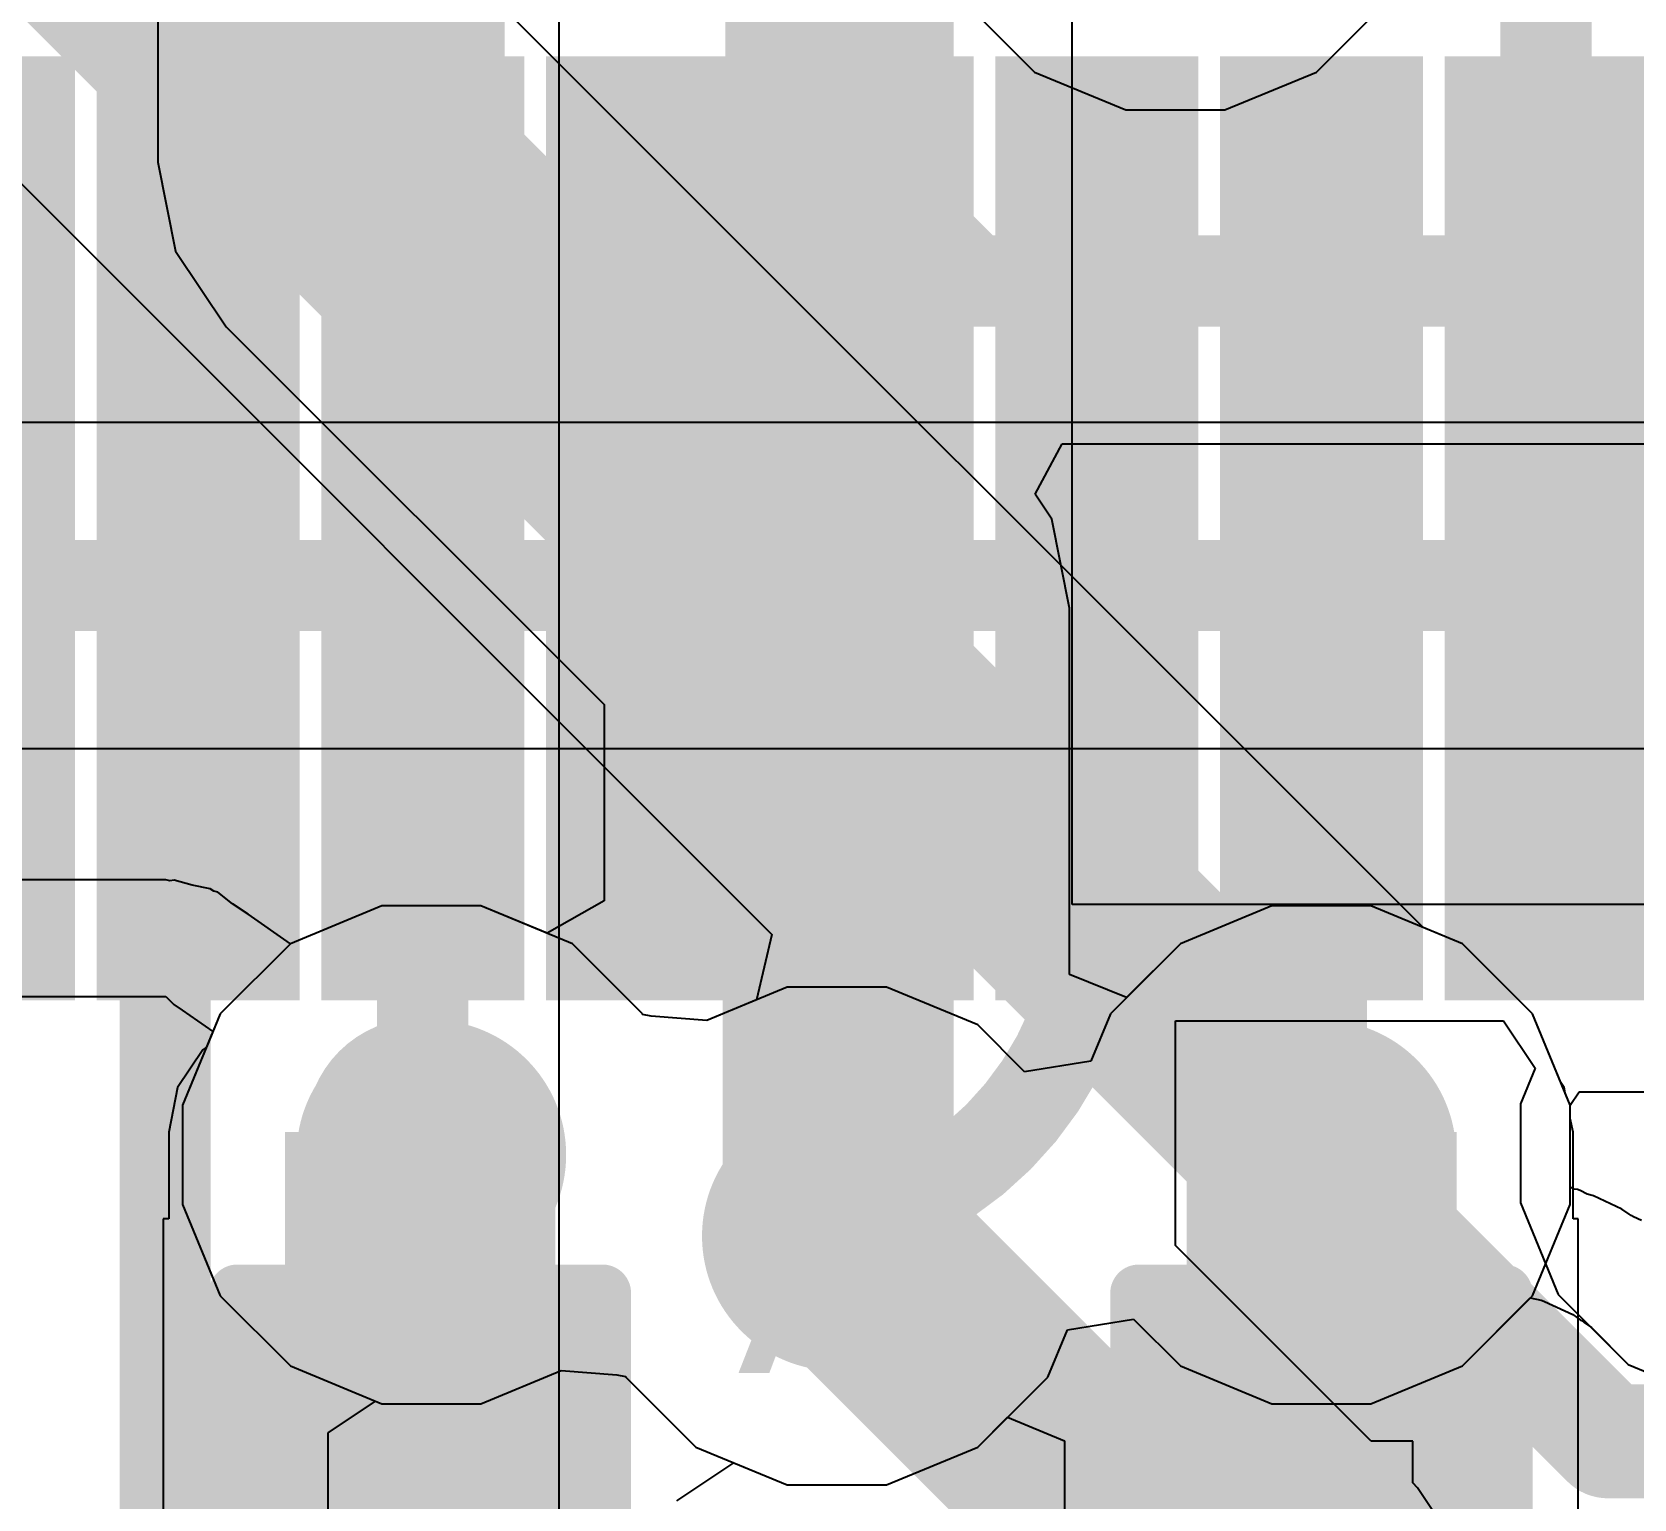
# Model space of a CAD drawing. Header units: inches. Extents: x 0 to 5271, y 0 to 5417.
# Drawn here: x 37.415 to 40.98, y 77.266 to 80.531 of the extents above; entities that cross this region are included whole.
import ezdxf

# ---------------------------------------------------------------- set-up
doc = ezdxf.new("R2010")
doc.units = ezdxf.units.IN
for name, color, linetype in [('Bottom Layer', 5, 'Continuous'), ('Bottom Overlay', 54, 'Continuous'), ('Bottom Paste', 16, 'Continuous'), ('Bottom Solder', 6, 'Continuous'), ('Drill Drawing', 1, 'Continuous'), ('L2_GND1', 16, 'Continuous'), ('L3_SIG1', 76, 'Continuous'), ('L4_PWR', 90, 'Continuous'), ('L5_GND2', 156, 'Continuous'), ('L6_SIG2', 130, 'Continuous'), ('L7_GND3', 216, 'Continuous'), ('Top Layer', 1, 'Continuous'), ('Top Paste', 8, 'Continuous'), ('Top Solder', 216, 'Continuous'), ('Via Holes', 16, 'Continuous')]:
    doc.layers.add(name, color=color, linetype=linetype)
doc.styles.add('Arial', font='', dxfattribs={"height": 0.2})
doc.styles.get('Arial').set_extended_font_data('Arial')

# ---------------------------------------------------------------- blocks, each defined once
blk = doc.blocks.new('AS0B826_S78B_7H_23')
at = {"layer": 'Top Layer'}
for points in [[(-36.9253, 26.381), (-36.5753, 26.381), (-36.5753, 24.381), (-36.9253, 24.381)], [(-36.4252, 26.381), (-36.0752, 26.381), (-36.0752, 24.381), (-36.4252, 24.381)], [(-35.9253, 26.381), (-35.5753, 26.381), (-35.5753, 24.381), (-35.9253, 24.381)], [(-35.4252, 26.381), (-35.0752, 26.381), (-35.0752, 24.381), (-35.4252, 24.381)], [(-34.9253, 26.381), (-34.5753, 26.381), (-34.5753, 24.381), (-34.9253, 24.381)], [(-34.4252, 26.381), (-34.0752, 26.381), (-34.0752, 24.381), (-34.4252, 24.381)], [(-33.9253, 26.381), (-33.5753, 26.381), (-33.5753, 24.381), (-33.9253, 24.381)], [(-33.4252, 26.381), (-33.0752, 26.381), (-33.0752, 24.381), (-33.4252, 24.381)]]:
    blk.add_hatch(color=1, dxfattribs=at).paths.add_polyline_path(points)
at = {"layer": 'Top Paste'}
for points in [[(-36.9253, 26.381), (-36.5753, 26.381), (-36.5753, 24.381), (-36.9253, 24.381)], [(-36.4252, 26.381), (-36.0752, 26.381), (-36.0752, 24.381), (-36.4252, 24.381)], [(-35.9253, 26.381), (-35.5753, 26.381), (-35.5753, 24.381), (-35.9253, 24.381)], [(-35.4252, 26.381), (-35.0752, 26.381), (-35.0752, 24.381), (-35.4252, 24.381)], [(-34.9253, 26.381), (-34.5753, 26.381), (-34.5753, 24.381), (-34.9253, 24.381)], [(-34.4252, 26.381), (-34.0752, 26.381), (-34.0752, 24.381), (-34.4252, 24.381)], [(-33.9253, 26.381), (-33.5753, 26.381), (-33.5753, 24.381), (-33.9253, 24.381)], [(-33.4252, 26.381), (-33.0752, 26.381), (-33.0752, 24.381), (-33.4252, 24.381)]]:
    blk.add_hatch(color=8, dxfattribs=at).paths.add_polyline_path(points)
at = {"layer": 'Top Solder'}
for points in [[(-36.9761, 26.4318), (-36.5245, 26.4318), (-36.5245, 24.3302), (-36.9761, 24.3302)], [(-36.476, 26.4318), (-36.0244, 26.4318), (-36.0244, 24.3302), (-36.476, 24.3302)], [(-35.9761, 26.4318), (-35.5245, 26.4318), (-35.5245, 24.3302), (-35.9761, 24.3302)], [(-35.476, 26.4318), (-35.0244, 26.4318), (-35.0244, 24.3302), (-35.476, 24.3302)], [(-34.9761, 26.4318), (-34.5245, 26.4318), (-34.5245, 24.3302), (-34.9761, 24.3302)], [(-34.476, 26.4318), (-34.0244, 26.4318), (-34.0244, 24.3302), (-34.476, 24.3302)], [(-33.9761, 26.4318), (-33.5245, 26.4318), (-33.5245, 24.3302), (-33.9761, 24.3302)], [(-33.476, 26.4318), (-33.0244, 26.4318), (-33.0244, 24.3302), (-33.476, 24.3302)]]:
    blk.add_hatch(color=216, dxfattribs=at).paths.add_polyline_path(points)
blk = doc.blocks.new('CAP_0402_B_604')
at = {"layer": 'Bottom Layer'}
for points in [[(-0.2413, 0.3175), (-0.2413, -0.3175), (-0.6985, -0.3175), (-0.6985, 0.3175)], [(0.6985, 0.3175), (0.6985, -0.3175), (0.2413, -0.3175), (0.2413, 0.3175)]]:
    blk.add_hatch(color=5, dxfattribs=at).paths.add_polyline_path(points)
at = {"layer": 'Bottom Paste'}
for points in [[(-0.2413, 0.3175), (-0.2413, -0.3175), (-0.6985, -0.3175), (-0.6985, 0.3175)], [(0.6985, 0.3175), (0.6985, -0.3175), (0.2413, -0.3175), (0.2413, 0.3175)]]:
    blk.add_hatch(color=16, dxfattribs=at).paths.add_polyline_path(points)
at = {"layer": 'Bottom Solder'}
for points in [[(-0.1813, 0.3775), (-0.1813, -0.3775), (-0.7585, -0.3775), (-0.7585, 0.3775)], [(0.7585, 0.3775), (0.7585, -0.3775), (0.1813, -0.3775), (0.1813, 0.3775)]]:
    blk.add_hatch(color=6, dxfattribs=at).paths.add_polyline_path(points)
at = {"layer": 'Bottom Overlay'}
for points in [[(-0.7874, 0.4064, 0.127, 0.127, 0), (-0.7874, -0.4064, 0.127, 0.127, 0)], [(-0.7874, 0.4064, 0.127, 0.127, 0), (-0.2794, 0.4064, 0.127, 0.127, 0)], [(0.2794, 0.4064, 0.127, 0.127, 0), (0.7874, 0.4064, 0.127, 0.127, 0)], [(0.7874, 0.4064, 0.127, 0.127, 0), (0.7874, -0.4064, 0.127, 0.127, 0)], [(-0.7874, -0.4064, 0.127, 0.127, 0), (-0.2794, -0.4064, 0.127, 0.127, 0)], [(0.2794, -0.4064, 0.127, 0.127, 0), (0.7874, -0.4064, 0.127, 0.127, 0)]]:
    blk.add_lwpolyline(points, format="xyseb", dxfattribs=at)
for points in [[(-0.8191, 0.4064, 0.0635, 0.0635, 1), (-0.7556, 0.4064, 0.0635, 0.0635, 1)], [(-0.8191, 0.4064, 0.0635, 0.0635, 1), (-0.7556, 0.4064, 0.0635, 0.0635, 1)], [(-0.3111, 0.4064, 0.0635, 0.0635, 1), (-0.2476, 0.4064, 0.0635, 0.0635, 1)], [(0.2477, 0.4064, 0.0635, 0.0635, 1), (0.3112, 0.4064, 0.0635, 0.0635, 1)], [(0.7557, 0.4064, 0.0635, 0.0635, 1), (0.8192, 0.4064, 0.0635, 0.0635, 1)], [(0.7557, 0.4064, 0.0635, 0.0635, 1), (0.8192, 0.4064, 0.0635, 0.0635, 1)], [(-0.8191, -0.4064, 0.0635, 0.0635, 1), (-0.7556, -0.4064, 0.0635, 0.0635, 1)], [(-0.8191, -0.4064, 0.0635, 0.0635, 1), (-0.7556, -0.4064, 0.0635, 0.0635, 1)], [(-0.3111, -0.4064, 0.0635, 0.0635, 1), (-0.2476, -0.4064, 0.0635, 0.0635, 1)], [(0.2477, -0.4064, 0.0635, 0.0635, 1), (0.3112, -0.4064, 0.0635, 0.0635, 1)], [(0.7557, -0.4064, 0.0635, 0.0635, 1), (0.8192, -0.4064, 0.0635, 0.0635, 1)], [(0.7557, -0.4064, 0.0635, 0.0635, 1), (0.8192, -0.4064, 0.0635, 0.0635, 1)]]:
    blk.add_lwpolyline(points, format="xyseb", close=True, dxfattribs=at)
blk = doc.blocks.new('CAP_0402_B_609')
at = {"layer": 'Bottom Layer'}
for points in [[(-0.2413, 0.3175), (-0.2413, -0.3175), (-0.6985, -0.3175), (-0.6985, 0.3175)], [(0.6985, 0.3175), (0.6985, -0.3175), (0.2413, -0.3175), (0.2413, 0.3175)]]:
    blk.add_hatch(color=5, dxfattribs=at).paths.add_polyline_path(points)
at = {"layer": 'Bottom Paste'}
for points in [[(-0.2413, 0.3175), (-0.2413, -0.3175), (-0.6985, -0.3175), (-0.6985, 0.3175)], [(0.6985, 0.3175), (0.6985, -0.3175), (0.2413, -0.3175), (0.2413, 0.3175)]]:
    blk.add_hatch(color=16, dxfattribs=at).paths.add_polyline_path(points)
at = {"layer": 'Bottom Solder'}
for points in [[(-0.1813, 0.3775), (-0.1813, -0.3775), (-0.7585, -0.3775), (-0.7585, 0.3775)], [(0.7585, 0.3775), (0.7585, -0.3775), (0.1813, -0.3775), (0.1813, 0.3775)]]:
    blk.add_hatch(color=6, dxfattribs=at).paths.add_polyline_path(points)
at = {"layer": 'Bottom Overlay'}
for points in [[(-0.7874, 0.4064, 0.127, 0.127, 0), (-0.7874, -0.4064, 0.127, 0.127, 0)], [(-0.7874, 0.4064, 0.127, 0.127, 0), (-0.2794, 0.4064, 0.127, 0.127, 0)], [(0.2794, 0.4064, 0.127, 0.127, 0), (0.7874, 0.4064, 0.127, 0.127, 0)], [(0.7874, 0.4064, 0.127, 0.127, 0), (0.7874, -0.4064, 0.127, 0.127, 0)], [(-0.7874, -0.4064, 0.127, 0.127, 0), (-0.2794, -0.4064, 0.127, 0.127, 0)], [(0.2794, -0.4064, 0.127, 0.127, 0), (0.7874, -0.4064, 0.127, 0.127, 0)]]:
    blk.add_lwpolyline(points, format="xyseb", dxfattribs=at)
for points in [[(-0.8191, 0.4064, 0.0635, 0.0635, 1), (-0.7556, 0.4064, 0.0635, 0.0635, 1)], [(-0.8191, 0.4064, 0.0635, 0.0635, 1), (-0.7556, 0.4064, 0.0635, 0.0635, 1)], [(-0.3111, 0.4064, 0.0635, 0.0635, 1), (-0.2476, 0.4064, 0.0635, 0.0635, 1)], [(0.2477, 0.4064, 0.0635, 0.0635, 1), (0.3112, 0.4064, 0.0635, 0.0635, 1)], [(0.7557, 0.4064, 0.0635, 0.0635, 1), (0.8192, 0.4064, 0.0635, 0.0635, 1)], [(0.7557, 0.4064, 0.0635, 0.0635, 1), (0.8192, 0.4064, 0.0635, 0.0635, 1)], [(-0.8191, -0.4064, 0.0635, 0.0635, 1), (-0.7556, -0.4064, 0.0635, 0.0635, 1)], [(-0.8191, -0.4064, 0.0635, 0.0635, 1), (-0.7556, -0.4064, 0.0635, 0.0635, 1)], [(-0.3111, -0.4064, 0.0635, 0.0635, 1), (-0.2476, -0.4064, 0.0635, 0.0635, 1)], [(0.2477, -0.4064, 0.0635, 0.0635, 1), (0.3112, -0.4064, 0.0635, 0.0635, 1)], [(0.7557, -0.4064, 0.0635, 0.0635, 1), (0.8192, -0.4064, 0.0635, 0.0635, 1)], [(0.7557, -0.4064, 0.0635, 0.0635, 1), (0.8192, -0.4064, 0.0635, 0.0635, 1)]]:
    blk.add_lwpolyline(points, format="xyseb", close=True, dxfattribs=at)

msp = doc.modelspace()

# ---------------------------------------------------------------- hatches: boundary and pattern name
at = {"layer": 'Bottom Layer'}
h = msp.add_hatch(color=5, dxfattribs=at)
edge = h.paths.add_edge_path()
edge.add_arc((38.3032, 78.0317), 0.3, 0, 360)
h = msp.add_hatch(color=5, dxfattribs=at)
edge = h.paths.add_edge_path()
edge.add_arc((40.284, 78.0317), 0.3, 0, 360)
h = msp.add_hatch(color=5, dxfattribs=at)
edge = h.paths.add_edge_path()
edge.add_arc((39.2056, 77.851), 0.3, 0, 360)
for points in [[(37.9778, 77.3049), (38.5788, 77.3049), (38.5788, 78.0825), (37.9778, 78.0825)], [(39.984, 77.3049), (40.5851, 77.3049), (40.5851, 78.0825), (39.984, 78.0825)]]:
    msp.add_hatch(color=5, dxfattribs=at).paths.add_polyline_path(points)
at = {"layer": 'L2_GND1'}
h = msp.add_hatch(color=16, dxfattribs=at)
edge = h.paths.add_edge_path()
edge.add_arc((38.3032, 78.0317), 0.3, 0, 360)
h = msp.add_hatch(color=16, dxfattribs=at)
edge = h.paths.add_edge_path()
edge.add_arc((40.284, 78.0317), 0.3, 0, 360)
h = msp.add_hatch(color=16, dxfattribs=at)
edge = h.paths.add_edge_path()
edge.add_arc((39.2056, 77.851), 0.3, 0, 360)
at = {"layer": 'L3_SIG1'}
h = msp.add_hatch(color=76, dxfattribs=at)
edge = h.paths.add_edge_path()
edge.add_arc((38.3032, 78.0317), 0.3, 0, 360)
h = msp.add_hatch(color=76, dxfattribs=at)
edge = h.paths.add_edge_path()
edge.add_arc((40.284, 78.0317), 0.3, 0, 360)
h = msp.add_hatch(color=76, dxfattribs=at)
edge = h.paths.add_edge_path()
edge.add_arc((39.2056, 77.851), 0.3, 0, 360)
at = {"layer": 'L4_PWR'}
h = msp.add_hatch(color=90, dxfattribs=at)
edge = h.paths.add_edge_path()
edge.add_arc((38.3032, 78.0317), 0.3, 0, 360)
h = msp.add_hatch(color=90, dxfattribs=at)
edge = h.paths.add_edge_path()
edge.add_arc((40.284, 78.0317), 0.3, 0, 360)
h = msp.add_hatch(color=90, dxfattribs=at)
edge = h.paths.add_edge_path()
edge.add_arc((39.2056, 77.851), 0.3, 0, 360)
at = {"layer": 'L5_GND2'}
h = msp.add_hatch(color=156, dxfattribs=at)
edge = h.paths.add_edge_path()
edge.add_arc((38.3032, 78.0317), 0.3, 0, 360)
h = msp.add_hatch(color=156, dxfattribs=at)
edge = h.paths.add_edge_path()
edge.add_arc((40.284, 78.0317), 0.3, 0, 360)
h = msp.add_hatch(color=156, dxfattribs=at)
edge = h.paths.add_edge_path()
edge.add_arc((39.2056, 77.851), 0.3, 0, 360)
at = {"layer": 'L6_SIG2'}
h = msp.add_hatch(color=130, dxfattribs=at)
edge = h.paths.add_edge_path()
edge.add_arc((38.3032, 78.0317), 0.3, 0, 360)
h = msp.add_hatch(color=130, dxfattribs=at)
edge = h.paths.add_edge_path()
edge.add_arc((40.284, 78.0317), 0.3, 0, 360)
h = msp.add_hatch(color=130, dxfattribs=at)
edge = h.paths.add_edge_path()
edge.add_arc((39.2056, 77.851), 0.3, 0, 360)
at = {"layer": 'L7_GND3'}
h = msp.add_hatch(color=216, dxfattribs=at)
edge = h.paths.add_edge_path()
edge.add_arc((38.3032, 78.0317), 0.3, 0, 360)
h = msp.add_hatch(color=216, dxfattribs=at)
edge = h.paths.add_edge_path()
edge.add_arc((40.284, 78.0317), 0.3, 0, 360)
h = msp.add_hatch(color=216, dxfattribs=at)
edge = h.paths.add_edge_path()
edge.add_arc((39.2056, 77.851), 0.3, 0, 360)
at = {"layer": 'Top Layer'}
h = msp.add_hatch(color=1, dxfattribs=at)
edge = h.paths.add_edge_path()
edge.add_arc((38.3032, 78.0317), 0.3, 0, 360)
h = msp.add_hatch(color=1, dxfattribs=at)
edge = h.paths.add_edge_path()
edge.add_arc((40.284, 78.0317), 0.3, 0, 360)
h = msp.add_hatch(color=1, dxfattribs=at)
edge = h.paths.add_edge_path()
edge.add_arc((39.2056, 77.851), 0.3, 0, 360)
at = {"layer": 'Via Holes'}
h = msp.add_hatch(color=7, dxfattribs=at)
edge = h.paths.add_edge_path()
edge.add_arc((38.3032, 78.0317), 0.15, 0, 360)
h = msp.add_hatch(color=7, dxfattribs=at)
edge = h.paths.add_edge_path()
edge.add_arc((40.284, 78.0317), 0.15, 0, 360)
h = msp.add_hatch(color=7, dxfattribs=at)
edge = h.paths.add_edge_path()
edge.add_arc((39.2056, 77.851), 0.15, 0, 360)

# ---------------------------------------------------------------- linework, layer by layer
at = {"layer": 'Bottom Layer'}
for p, q in [((37.6947, 81.0624), (37.6947, 80.2411)), ((37.6947, 80.2411), (37.7341, 80.0429)), ((37.7341, 80.0429), (37.8464, 79.8749)), ((37.8464, 79.8749), (38.6876, 79.0337)), ((39.647, 79.502), (39.7068, 79.614)), ((39.7068, 79.614), (41.8166, 79.614)), ((39.6841, 79.4464), (39.647, 79.502)), ((39.7235, 79.2482), (39.6841, 79.4464)), ((39.7235, 78.4327), (39.7235, 79.2482)), ((38.6876, 79.0337), (38.6876, 78.5967)), ((38.193, 78.5857), (37.9894, 78.5014)), ((38.4134, 78.5857), (38.193, 78.5857)), ((38.5606, 78.5247), (38.4134, 78.5857)), ((38.6876, 78.5967), (38.5606, 78.5247)), ((40.1738, 78.5857), (39.9702, 78.5014)), ((40.3942, 78.5857), (40.1738, 78.5857)), ((40.5979, 78.5014), (40.3942, 78.5857)), ((37.9894, 78.5014), (37.8335, 78.3455)), ((39.9702, 78.5014), (39.8505, 78.3816)), ((40.7537, 78.3455), (40.5979, 78.5014)), ((39.8505, 78.3816), (39.7235, 78.4327)), ((37.8335, 78.3455), (37.8027, 78.271)), ((40.8171, 78.1924), (40.7537, 78.3455)), ((37.7946, 78.2656), (37.7385, 78.1816)), ((37.8027, 78.271), (37.7946, 78.2656)), ((40.8243, 78.1816), (40.8171, 78.1924)), ((37.7385, 78.1816), (37.7188, 78.0825)), ((40.8269, 78.1688), (40.8243, 78.1816)), ((40.838, 78.1419), (40.8269, 78.1688)), ((40.838, 78.1128), (40.838, 78.1419)), ((37.7188, 78.0825), (37.7188, 77.8891)), ((40.8441, 78.0825), (40.838, 78.1128)), ((40.8441, 77.8891), (40.8441, 78.0825)), ((37.7188, 77.8891), (37.7063, 77.8891)), ((37.7063, 77.8891), (37.7063, 76.9239)), ((40.8555, 77.8891), (40.8441, 77.8891)), ((40.8555, 76.9239), (40.8555, 77.8891)), ((39.5194, 77.3813), (39.5855, 77.4475)), ((39.5855, 77.4475), (39.7125, 77.3949)), ((39.3158, 77.297), (39.5194, 77.3813)), ((39.7125, 77.3949), (39.7125, 76.9239)), ((38.8493, 77.2615), (38.9763, 77.3463)), ((38.9763, 77.3463), (39.0954, 77.297)), ((39.0954, 77.297), (39.3158, 77.297))]:
    msp.add_line(p, q, dxfattribs=at)
for points in [[(38.2126, 80.2411, 0.508, 0.508, 0), (38.2126, 81.6389, 0.508, 0.508, 0)], [(39.2854, 80.202, 0.2032, 0.2032, 0), (39.2854, 81.6572, 0.2032, 0.2032, 0)], [(38.2126, 80.2411, 0.508, 0.508, 0), (39.2056, 79.2482, 0.508, 0.508, 0)], [(39.2854, 80.202, 0.2032, 0.2032, 0), (39.5108, 79.9765, 0.2032, 0.2032, 0)], [(39.5108, 79.9765, 0.2032, 0.2032, 0), (41.9668, 79.9765, 0.2032, 0.2032, 0)], [(39.2056, 77.851, 0.508, 0.508, 0), (39.2056, 79.2482, 0.508, 0.508, 0)]]:
    msp.add_lwpolyline(points, format="xyseb", dxfattribs=at)
for points in [[(38.0856, 80.2411, 0.254, 0.254, 1), (38.3396, 80.2411, 0.254, 0.254, 1)], [(38.0856, 80.2411, 0.254, 0.254, 1), (38.3396, 80.2411, 0.254, 0.254, 1)], [(39.2346, 80.202, 0.1016, 0.1016, 1), (39.3362, 80.202, 0.1016, 0.1016, 1)], [(39.2346, 80.202, 0.1016, 0.1016, 1), (39.3362, 80.202, 0.1016, 0.1016, 1)], [(39.46, 79.9765, 0.1016, 0.1016, 1), (39.5616, 79.9765, 0.1016, 0.1016, 1)], [(39.46, 79.9765, 0.1016, 0.1016, 1), (39.5616, 79.9765, 0.1016, 0.1016, 1)], [(39.0786, 79.2482, 0.254, 0.254, 1), (39.3326, 79.2482, 0.254, 0.254, 1)], [(39.0786, 79.2482, 0.254, 0.254, 1), (39.3326, 79.2482, 0.254, 0.254, 1)], [(39.0786, 77.851, 0.254, 0.254, 1), (39.3326, 77.851, 0.254, 0.254, 1)]]:
    msp.add_lwpolyline(points, format="xyseb", close=True, dxfattribs=at)
at = {"layer": 'L2_GND1'}
for p, q in [((39.4895, 80.5974), (39.6454, 80.4416)), ((40.273, 80.4416), (40.4288, 80.5974)), ((39.6454, 80.4416), (39.849, 80.3572)), ((40.0694, 80.3572), (40.273, 80.4416)), ((39.849, 80.3572), (40.0694, 80.3572)), ((62.6618, 79.6614), (32.1034, 79.6614)), ((31.9532, 78.9362), (62.5116, 78.9362)), ((38.193, 78.5857), (37.9894, 78.5014)), ((38.4134, 78.5857), (38.193, 78.5857)), ((38.617, 78.5014), (38.4134, 78.5857)), ((40.1738, 78.5857), (39.9702, 78.5014)), ((40.3942, 78.5857), (40.1738, 78.5857)), ((40.5979, 78.5014), (40.3942, 78.5857)), ((37.9894, 78.5014), (37.8335, 78.3455)), ((38.7729, 78.3455), (38.617, 78.5014)), ((39.9702, 78.5014), (39.8144, 78.3455)), ((40.7537, 78.3455), (40.5979, 78.5014)), ((39.0954, 78.405), (38.9164, 78.3309)), ((39.3158, 78.405), (39.0954, 78.405)), ((39.5194, 78.3207), (39.3158, 78.405)), ((37.8335, 78.3455), (37.7492, 78.1419)), ((38.7734, 78.3442), (38.7729, 78.3455)), ((38.7927, 78.3404), (38.7734, 78.3442)), ((38.9164, 78.3309), (38.7927, 78.3404)), ((39.8144, 78.3455), (39.7709, 78.2405)), ((40.838, 78.1419), (40.7537, 78.3455)), ((39.6235, 78.2165), (39.5194, 78.3207)), ((39.7709, 78.2405), (39.6235, 78.2165)), ((37.7492, 78.1419), (37.7492, 77.9215)), ((40.838, 77.9215), (40.838, 78.1419)), ((37.7492, 77.9215), (37.8335, 77.7179)), ((40.7537, 77.7179), (40.838, 77.9215)), ((37.8335, 77.7179), (37.9894, 77.562)), ((40.5979, 77.562), (40.7537, 77.7179)), ((39.7187, 77.6422), (39.8661, 77.6662)), ((39.8661, 77.6662), (39.9702, 77.562)), ((39.6752, 77.5372), (39.7187, 77.6422)), ((37.9894, 77.562), (38.193, 77.4777)), ((38.4134, 77.4777), (38.5924, 77.5518)), ((38.5924, 77.5518), (38.716, 77.5423)), ((39.9702, 77.562), (40.1738, 77.4777)), ((40.3942, 77.4777), (40.5979, 77.562)), ((38.716, 77.5423), (38.7354, 77.5385)), ((38.7354, 77.5385), (38.7359, 77.5372)), ((38.7359, 77.5372), (38.8917, 77.3813)), ((39.5194, 77.3813), (39.6752, 77.5372)), ((38.193, 77.4777), (38.4134, 77.4777)), ((40.1738, 77.4777), (40.3942, 77.4777)), ((38.8917, 77.3813), (39.0954, 77.297)), ((39.3158, 77.297), (39.5194, 77.3813)), ((39.0954, 77.297), (39.3158, 77.297))]:
    msp.add_line(p, q, dxfattribs=at)
msp.add_lwpolyline([(31.9532, 79.2988, 0.2032, 0.2032, 0), (62.6618, 79.2988, 0.2032, 0.2032, 0)], format="xyseb", dxfattribs=at)
at = {"layer": 'L3_SIG1'}
for p, q in [((40.5108, 78.5374), (36.4336, 82.6147)), ((36.8225, 80.7607), (39.0609, 78.5223)), ((39.4895, 80.5974), (39.6454, 80.4416)), ((40.273, 80.4416), (40.4288, 80.5974)), ((39.6454, 80.4416), (39.849, 80.3572)), ((40.0694, 80.3572), (40.273, 80.4416)), ((39.849, 80.3572), (40.0694, 80.3572)), ((37.7122, 78.6434), (36.8711, 78.6434)), ((37.7213, 78.6416), (37.7122, 78.6434)), ((37.7305, 78.6427), (37.7213, 78.6416)), ((37.7706, 78.6318), (37.7305, 78.6427)), ((37.8113, 78.6237), (37.7706, 78.6318)), ((37.819, 78.6185), (37.8113, 78.6237)), ((37.828, 78.616), (37.819, 78.6185)), ((37.8608, 78.5906), (37.828, 78.616)), ((37.8953, 78.5675), (37.8608, 78.5906)), ((38.193, 78.5857), (37.9894, 78.5014)), ((38.4134, 78.5857), (38.193, 78.5857)), ((38.617, 78.5014), (38.4134, 78.5857)), ((37.9894, 78.5014), (37.8953, 78.5675)), ((39.0609, 78.5223), (39.027, 78.3767)), ((40.5979, 78.5014), (40.5108, 78.5374)), ((38.7729, 78.3455), (38.617, 78.5014)), ((40.7537, 78.3455), (40.5979, 78.5014)), ((36.8711, 78.3844), (37.7122, 78.3844)), ((37.7122, 78.3844), (37.7122, 78.3844)), ((37.7122, 78.3844), (37.7302, 78.3664)), ((37.7302, 78.3664), (37.7488, 78.3539)), ((39.027, 78.3767), (38.9164, 78.3309)), ((37.7488, 78.3539), (37.8171, 78.3059)), ((38.7734, 78.3442), (38.7729, 78.3455)), ((38.7927, 78.3404), (38.7734, 78.3442)), ((38.9164, 78.3309), (38.7927, 78.3404)), ((40.838, 78.1419), (40.7537, 78.3455)), ((37.8171, 78.3059), (37.7492, 78.1419)), ((37.7492, 78.1419), (37.7492, 77.9215)), ((40.838, 77.958), (40.838, 78.1419)), ((40.8405, 77.9579), (40.838, 77.958)), ((40.8462, 77.9552), (40.8405, 77.9579)), ((40.8541, 77.9543), (40.8462, 77.9552)), ((40.8601, 77.9523), (40.8541, 77.9543)), ((40.8752, 77.9438), (40.8601, 77.9523)), ((40.8895, 77.9404), (40.8752, 77.9438)), ((40.9529, 77.9109), (40.8895, 77.9404)), ((37.7492, 77.9215), (37.8335, 77.7179)), ((40.9688, 77.8993), (40.9529, 77.9109)), ((40.9689, 77.8993), (40.9688, 77.8993)), ((40.9738, 77.897), (40.9689, 77.8993)), ((40.9785, 77.8936), (40.9738, 77.897)), ((40.9967, 77.8852), (40.9785, 77.8936)), ((37.8335, 77.7179), (37.9894, 77.562)), ((40.5979, 77.562), (40.7489, 77.7131)), ((40.7489, 77.7131), (40.7734, 77.7082)), ((40.7734, 77.7082), (40.7794, 77.7063)), ((40.7794, 77.7063), (40.7805, 77.7055)), ((40.7805, 77.7055), (40.8439, 77.676)), ((39.7187, 77.6422), (39.8661, 77.6662)), ((39.8661, 77.6662), (39.9702, 77.562)), ((40.8439, 77.676), (40.8598, 77.6644)), ((40.8598, 77.6644), (40.8648, 77.6621)), ((40.8648, 77.6621), (40.8687, 77.6582)), ((40.8687, 77.6582), (40.8851, 77.6473)), ((39.6752, 77.5372), (39.7187, 77.6422)), ((40.8851, 77.6473), (40.9671, 77.5652)), ((37.9894, 77.562), (38.193, 77.4777)), ((38.4134, 77.4777), (38.5924, 77.5518)), ((38.5924, 77.5518), (38.716, 77.5423)), ((39.9702, 77.562), (40.1738, 77.4777)), ((40.3942, 77.4777), (40.5979, 77.562)), ((40.9671, 77.5652), (41.1707, 77.4809)), ((38.716, 77.5423), (38.7354, 77.5385)), ((38.7354, 77.5385), (38.7359, 77.5372)), ((38.7359, 77.5372), (38.8917, 77.3813)), ((39.5194, 77.3813), (39.6752, 77.5372)), ((38.193, 77.4777), (38.4134, 77.4777)), ((40.1738, 77.4777), (40.3942, 77.4777)), ((38.8917, 77.3813), (39.0954, 77.297)), ((39.3158, 77.297), (39.5194, 77.3813)), ((39.0954, 77.297), (39.3158, 77.297))]:
    msp.add_line(p, q, dxfattribs=at)
msp.add_lwpolyline([(35.9156, 82.4001, 0.508, 0.508, 0), (40.284, 78.0317, 0.508, 0.508, 0)], format="xyseb", dxfattribs=at)
msp.add_lwpolyline([(40.157, 78.0317, 0.254, 0.254, 1), (40.411, 78.0317, 0.254, 0.254, 1)], format="xyseb", close=True, dxfattribs=at)
at = {"layer": 'L4_PWR'}
for p, q in [((38.5867, 100.711), (38.5867, 76.4627)), ((39.7295, 78.5888), (39.7295, 89.2646)), ((44.3911, 78.5888), (39.7295, 78.5888)), ((39.9592, 77.8299), (39.9592, 78.3299)), ((39.9592, 78.3299), (40.6892, 78.3299)), ((40.6892, 78.3299), (40.7598, 78.2243)), ((40.7598, 78.2243), (40.7269, 78.145)), ((40.7269, 78.145), (40.7269, 77.9247)), ((40.7269, 77.9247), (40.8113, 77.721)), ((40.3949, 77.3942), (39.9592, 77.8299)), ((40.8113, 77.721), (40.9671, 77.5652)), ((40.9671, 77.5652), (41.1707, 77.4809)), ((40.4876, 77.3942), (40.3949, 77.3942)), ((40.4876, 77.3015), (40.4876, 77.3942)), ((40.4982, 77.2908), (40.4876, 77.3015)), ((40.6105, 77.1228), (40.4982, 77.2908))]:
    msp.add_line(p, q, dxfattribs=at)
for points in [[(39.2116, 77.857, 0.508, 0.508, 0), (39.2116, 92.3738, 0.508, 0.508, 0)], [(38.2778, 78.0317, 0.508, 0.508, 0), (38.2778, 78.0825, 0.508, 0.508, 0)], [(40.284, 78.0317, 0.254, 0.254, 0), (40.9216, 77.3942, 0.254, 0.254, 0)], [(39.2056, 77.851, 0.508, 0.508, 0), (39.2116, 77.857, 0.508, 0.508, 0)], [(39.2232, 77.8334, 0.508, 0.508, 0), (40.132, 76.9246, 0.508, 0.508, 0)], [(40.9216, 77.3942, 0.254, 0.254, 0), (41.8468, 77.3942, 0.254, 0.254, 0)]]:
    msp.add_lwpolyline(points, format="xyseb", dxfattribs=at)
for points in [[(38.1508, 78.0825, 0.254, 0.254, 1), (38.4048, 78.0825, 0.254, 0.254, 1)], [(38.1508, 78.0317, 0.254, 0.254, 1), (38.4048, 78.0317, 0.254, 0.254, 1)], [(40.2205, 78.0317, 0.127, 0.127, 1), (40.3475, 78.0317, 0.127, 0.127, 1)], [(39.0786, 77.851, 0.254, 0.254, 1), (39.3326, 77.851, 0.254, 0.254, 1)], [(39.0846, 77.857, 0.254, 0.254, 1), (39.3386, 77.857, 0.254, 0.254, 1)], [(39.0846, 77.857, 0.254, 0.254, 1), (39.3386, 77.857, 0.254, 0.254, 1)], [(39.0962, 77.8334, 0.254, 0.254, 1), (39.3502, 77.8334, 0.254, 0.254, 1)], [(40.8581, 77.3942, 0.127, 0.127, 1), (40.9851, 77.3942, 0.127, 0.127, 1)], [(40.8581, 77.3942, 0.127, 0.127, 1), (40.9851, 77.3942, 0.127, 0.127, 1)]]:
    msp.add_lwpolyline(points, format="xyseb", close=True, dxfattribs=at)
at = {"layer": 'L5_GND2'}
for p, q in [((39.4895, 80.5974), (39.6454, 80.4416)), ((40.273, 80.4416), (40.4288, 80.5974)), ((39.6454, 80.4416), (39.849, 80.3572)), ((40.0694, 80.3572), (40.273, 80.4416)), ((39.849, 80.3572), (40.0694, 80.3572)), ((38.193, 78.5857), (37.9894, 78.5014)), ((38.4134, 78.5857), (38.193, 78.5857)), ((38.617, 78.5014), (38.4134, 78.5857)), ((40.1738, 78.5857), (39.9702, 78.5014)), ((40.3942, 78.5857), (40.1738, 78.5857)), ((40.5979, 78.5014), (40.3942, 78.5857)), ((37.9894, 78.5014), (37.8335, 78.3455)), ((38.7729, 78.3455), (38.617, 78.5014)), ((39.9702, 78.5014), (39.8144, 78.3455)), ((40.7537, 78.3455), (40.5979, 78.5014)), ((39.0954, 78.405), (38.9164, 78.3309)), ((39.3158, 78.405), (39.0954, 78.405)), ((39.5194, 78.3207), (39.3158, 78.405)), ((37.8335, 78.3455), (37.7492, 78.1419)), ((38.7734, 78.3442), (38.7729, 78.3455)), ((38.7927, 78.3404), (38.7734, 78.3442)), ((38.9164, 78.3309), (38.7927, 78.3404)), ((39.8144, 78.3455), (39.7709, 78.2405)), ((40.838, 78.1419), (40.7537, 78.3455)), ((39.6235, 78.2165), (39.5194, 78.3207)), ((39.7709, 78.2405), (39.6235, 78.2165)), ((37.7492, 78.1419), (37.7492, 77.9215)), ((40.838, 77.9215), (40.838, 78.1419)), ((37.7492, 77.9215), (37.8335, 77.7179)), ((40.7537, 77.7179), (40.838, 77.9215)), ((37.8335, 77.7179), (37.9894, 77.562)), ((40.5979, 77.562), (40.7537, 77.7179)), ((39.7187, 77.6422), (39.8661, 77.6662)), ((39.8661, 77.6662), (39.9702, 77.562)), ((39.6752, 77.5372), (39.7187, 77.6422)), ((37.9894, 77.562), (38.193, 77.4777)), ((38.4134, 77.4777), (38.5924, 77.5518)), ((38.5924, 77.5518), (38.716, 77.5423)), ((39.9702, 77.562), (40.1738, 77.4777)), ((40.3942, 77.4777), (40.5979, 77.562)), ((38.716, 77.5423), (38.7354, 77.5385)), ((38.7354, 77.5385), (38.7359, 77.5372)), ((38.7359, 77.5372), (38.8917, 77.3813)), ((39.5194, 77.3813), (39.6752, 77.5372)), ((38.193, 77.4777), (38.4134, 77.4777)), ((40.1738, 77.4777), (40.3942, 77.4777)), ((38.8917, 77.3813), (39.0954, 77.297)), ((39.3158, 77.297), (39.5194, 77.3813)), ((39.0954, 77.297), (39.3158, 77.297))]:
    msp.add_line(p, q, dxfattribs=at)
at = {"layer": 'L6_SIG2'}
for p, q in [((39.4895, 80.5974), (39.6454, 80.4416)), ((40.273, 80.4416), (40.4288, 80.5974)), ((39.6454, 80.4416), (39.849, 80.3572)), ((40.0694, 80.3572), (40.273, 80.4416)), ((39.849, 80.3572), (40.0694, 80.3572)), ((38.193, 78.5857), (37.9894, 78.5014)), ((38.4134, 78.5857), (38.193, 78.5857)), ((38.617, 78.5014), (38.4134, 78.5857)), ((40.1738, 78.5857), (39.9702, 78.5014)), ((40.3942, 78.5857), (40.1738, 78.5857)), ((40.5979, 78.5014), (40.3942, 78.5857)), ((37.9894, 78.5014), (37.8335, 78.3455)), ((38.7729, 78.3455), (38.617, 78.5014)), ((39.9702, 78.5014), (39.8144, 78.3455)), ((40.7537, 78.3455), (40.5979, 78.5014)), ((39.0954, 78.405), (38.9164, 78.3309)), ((39.3158, 78.405), (39.0954, 78.405)), ((39.5194, 78.3207), (39.3158, 78.405)), ((37.8335, 78.3455), (37.7492, 78.1419)), ((38.7734, 78.3442), (38.7729, 78.3455)), ((38.7927, 78.3404), (38.7734, 78.3442)), ((38.9164, 78.3309), (38.7927, 78.3404)), ((39.8144, 78.3455), (39.7709, 78.2405)), ((40.838, 78.1419), (40.7537, 78.3455)), ((39.6235, 78.2165), (39.5194, 78.3207)), ((39.7709, 78.2405), (39.6235, 78.2165)), ((37.7492, 78.1419), (37.7492, 77.9215)), ((40.838, 77.9215), (40.838, 78.1419)), ((37.7492, 77.9215), (37.8335, 77.7179)), ((40.7537, 77.7179), (40.838, 77.9215)), ((37.8335, 77.7179), (37.9894, 77.562)), ((40.5979, 77.562), (40.7537, 77.7179)), ((39.7187, 77.6422), (39.8661, 77.6662)), ((39.8661, 77.6662), (39.9702, 77.562)), ((39.6752, 77.5372), (39.7187, 77.6422)), ((37.9894, 77.562), (38.193, 77.4777)), ((38.4134, 77.4777), (38.5924, 77.5518)), ((38.5924, 77.5518), (38.716, 77.5423)), ((39.9702, 77.562), (40.1738, 77.4777)), ((40.3942, 77.4777), (40.5979, 77.562)), ((38.716, 77.5423), (38.7354, 77.5385)), ((38.7354, 77.5385), (38.7359, 77.5372)), ((38.7359, 77.5372), (38.8917, 77.3813)), ((39.5194, 77.3813), (39.6752, 77.5372)), ((38.193, 77.4777), (38.4134, 77.4777)), ((40.1738, 77.4777), (40.3942, 77.4777)), ((38.8917, 77.3813), (39.0954, 77.297)), ((39.3158, 77.297), (39.5194, 77.3813)), ((39.0954, 77.297), (39.3158, 77.297))]:
    msp.add_line(p, q, dxfattribs=at)
at = {"layer": 'L7_GND3'}
for p, q in [((39.4895, 80.5974), (39.6454, 80.4416)), ((40.273, 80.4416), (40.4288, 80.5974)), ((39.6454, 80.4416), (39.849, 80.3572)), ((40.0694, 80.3572), (40.273, 80.4416)), ((39.849, 80.3572), (40.0694, 80.3572)), ((38.193, 78.5857), (37.9894, 78.5014)), ((38.4134, 78.5857), (38.193, 78.5857)), ((38.617, 78.5014), (38.4134, 78.5857)), ((40.1738, 78.5857), (39.9702, 78.5014)), ((40.3942, 78.5857), (40.1738, 78.5857)), ((40.5979, 78.5014), (40.3942, 78.5857)), ((37.9894, 78.5014), (37.8335, 78.3455)), ((38.7729, 78.3455), (38.617, 78.5014)), ((39.9702, 78.5014), (39.8144, 78.3455)), ((40.7537, 78.3455), (40.5979, 78.5014)), ((39.0954, 78.405), (38.9164, 78.3309)), ((39.3158, 78.405), (39.0954, 78.405)), ((39.5194, 78.3207), (39.3158, 78.405)), ((37.8335, 78.3455), (37.7492, 78.1419)), ((38.7734, 78.3442), (38.7729, 78.3455)), ((38.7927, 78.3404), (38.7734, 78.3442)), ((38.9164, 78.3309), (38.7927, 78.3404)), ((39.8144, 78.3455), (39.7709, 78.2405)), ((40.838, 78.1419), (40.7537, 78.3455)), ((39.6235, 78.2165), (39.5194, 78.3207)), ((39.7709, 78.2405), (39.6235, 78.2165)), ((37.7492, 78.1419), (37.7492, 77.9215)), ((40.838, 77.9215), (40.838, 78.1419)), ((37.7492, 77.9215), (37.8335, 77.7179)), ((40.7537, 77.7179), (40.838, 77.9215)), ((37.8335, 77.7179), (37.9894, 77.562)), ((40.5979, 77.562), (40.7537, 77.7179)), ((39.7187, 77.6422), (39.8661, 77.6662)), ((39.8661, 77.6662), (39.9702, 77.562)), ((39.6752, 77.5372), (39.7187, 77.6422)), ((37.9894, 77.562), (38.193, 77.4777)), ((38.4134, 77.4777), (38.5924, 77.5518)), ((38.5924, 77.5518), (38.716, 77.5423)), ((39.9702, 77.562), (40.1738, 77.4777)), ((40.3942, 77.4777), (40.5979, 77.562)), ((38.716, 77.5423), (38.7354, 77.5385)), ((38.7354, 77.5385), (38.7359, 77.5372)), ((38.7359, 77.5372), (38.8917, 77.3813)), ((39.5194, 77.3813), (39.6752, 77.5372)), ((38.193, 77.4777), (38.4134, 77.4777)), ((40.1738, 77.4777), (40.3942, 77.4777)), ((38.8917, 77.3813), (39.0954, 77.297)), ((39.3158, 77.297), (39.5194, 77.3813)), ((39.0954, 77.297), (39.3158, 77.297))]:
    msp.add_line(p, q, dxfattribs=at)
at = {"layer": 'Top Layer'}
for p, q in [((40.838, 78.1419), (40.8581, 78.172)), ((40.8581, 78.172), (41.2132, 78.172)), ((40.838, 77.9215), (40.838, 78.1419)), ((40.7537, 77.7179), (40.838, 77.9215)), ((40.5979, 77.562), (40.7537, 77.7179)), ((39.7187, 77.6422), (39.8661, 77.6662)), ((39.8661, 77.6662), (39.9702, 77.562)), ((39.6752, 77.5372), (39.7187, 77.6422)), ((38.4134, 77.4777), (38.5924, 77.5518)), ((38.5924, 77.5518), (38.716, 77.5423)), ((39.9702, 77.562), (40.1738, 77.4777)), ((40.3942, 77.4777), (40.5979, 77.562)), ((38.716, 77.5423), (38.7354, 77.5385)), ((38.7354, 77.5385), (38.7359, 77.5372)), ((38.7359, 77.5372), (38.8917, 77.3813)), ((39.5194, 77.3813), (39.6752, 77.5372)), ((38.0733, 77.413), (38.1789, 77.4835)), ((38.1789, 77.4835), (38.193, 77.4777)), ((38.193, 77.4777), (38.4134, 77.4777)), ((40.1738, 77.4777), (40.3942, 77.4777)), ((38.0733, 77.0674), (38.0733, 77.413)), ((38.8917, 77.3813), (39.0954, 77.297)), ((39.3158, 77.297), (39.5194, 77.3813)), ((39.0954, 77.297), (39.3158, 77.297))]:
    msp.add_line(p, q, dxfattribs=at)
for points in [[(40.7842, 79.426, 0.2032, 0.2032, 0), (40.7842, 81.4818, 0.2032, 0.2032, 0)], [(37.7842, 79.426, 0.254, 0.254, 0), (37.7842, 81.272, 0.254, 0.254, 0)], [(37.7108, 79.3526, 0.2032, 0.2032, 0), (37.7842, 79.426, 0.2032, 0.2032, 0)], [(38.284, 78.0317, 0.2032, 0.2032, 0), (38.284, 79.4229, 0.2032, 0.2032, 0)], [(39.7842, 78.6008, 0.2032, 0.2032, 0), (39.7842, 79.426, 0.2032, 0.2032, 0)], [(40.284, 78.0317, 0.2032, 0.2032, 0), (40.284, 79.426, 0.2032, 0.2032, 0)], [(37.7108, 78.2841, 0.2032, 0.2032, 0), (37.7108, 79.3526, 0.2032, 0.2032, 0)], [(39.7842, 78.6008, 0.2032, 0.2032, -0.413135), (39.0371, 77.851, 0.2032, 0.2032, 0)], [(39.7842, 78.6008, 0.2032, 0.2032, -0.413135), (39.0371, 77.851, 0.2032, 0.2032, 0)], [(37.7108, 77.7917, 0.2032, 0.2032, 0), (37.7108, 78.2717, 0.2032, 0.2032, 0)], [(39.0344, 77.851, 0.2032, 0.2032, 0), (39.0371, 77.851, 0.2032, 0.2032, 0)], [(39.0371, 77.851, 0.2032, 0.2032, -0.000913), (39.0344, 77.851, 0.2032, 0.2032, 0)], [(39.0371, 77.851, 0.2032, 0.2032, -0.00092), (39.0344, 77.851, 0.2032, 0.2032, 0)], [(39.0371, 77.851, 0.2032, 0.2032, 0), (39.2056, 77.851, 0.2032, 0.2032, 0)], [(37.7108, 77.0674, 0.2032, 0.2032, 0), (37.7108, 77.7793, 0.2032, 0.2032, 0)]]:
    msp.add_lwpolyline(points, format="xyseb", dxfattribs=at)
for points in [[(37.7207, 79.426, 0.127, 0.127, 1), (37.8477, 79.426, 0.127, 0.127, 1)], [(37.7334, 79.426, 0.1016, 0.1016, 1), (37.835, 79.426, 0.1016, 0.1016, 1)], [(38.2332, 79.4229, 0.1016, 0.1016, 1), (38.3348, 79.4229, 0.1016, 0.1016, 1)], [(39.7334, 79.426, 0.1016, 0.1016, 1), (39.835, 79.426, 0.1016, 0.1016, 1)], [(40.2332, 79.426, 0.1016, 0.1016, 1), (40.3348, 79.426, 0.1016, 0.1016, 1)], [(40.7334, 79.426, 0.1016, 0.1016, 1), (40.835, 79.426, 0.1016, 0.1016, 1)], [(37.66, 79.3526, 0.1016, 0.1016, 1), (37.7616, 79.3526, 0.1016, 0.1016, 1)], [(37.66, 79.3526, 0.1016, 0.1016, 1), (37.7616, 79.3526, 0.1016, 0.1016, 1)], [(39.7334, 78.6008, 0.1016, 0.1016, 1), (39.835, 78.6008, 0.1016, 0.1016, 1)], [(39.7334, 78.6008, 0.1016, 0.1016, 1), (39.835, 78.6008, 0.1016, 0.1016, 1)], [(39.7334, 78.6008, 0.1016, 0.1016, 1), (39.835, 78.6008, 0.1016, 0.1016, 1)], [(37.66, 78.2841, 0.1016, 0.1016, 1), (37.7616, 78.2841, 0.1016, 0.1016, 1)], [(37.66, 78.2717, 0.1016, 0.1016, 1), (37.7616, 78.2717, 0.1016, 0.1016, 1)], [(38.2332, 78.0317, 0.1016, 0.1016, 1), (38.3348, 78.0317, 0.1016, 0.1016, 1)], [(40.2332, 78.0317, 0.1016, 0.1016, 1), (40.3348, 78.0317, 0.1016, 0.1016, 1)], [(38.9836, 77.851, 0.1016, 0.1016, 1), (39.0852, 77.851, 0.1016, 0.1016, 1)], [(38.9836, 77.851, 0.1016, 0.1016, 1), (39.0852, 77.851, 0.1016, 0.1016, 1)], [(38.9836, 77.851, 0.1016, 0.1016, 1), (39.0852, 77.851, 0.1016, 0.1016, 1)], [(38.9863, 77.851, 0.1016, 0.1016, 1), (39.0879, 77.851, 0.1016, 0.1016, 1)], [(38.9863, 77.851, 0.1016, 0.1016, 1), (39.0879, 77.851, 0.1016, 0.1016, 1)], [(38.9863, 77.851, 0.1016, 0.1016, 1), (39.0879, 77.851, 0.1016, 0.1016, 1)], [(38.9863, 77.851, 0.1016, 0.1016, 1), (39.0879, 77.851, 0.1016, 0.1016, 1)], [(38.9863, 77.851, 0.1016, 0.1016, 1), (39.0879, 77.851, 0.1016, 0.1016, 1)], [(38.9863, 77.851, 0.1016, 0.1016, 1), (39.0879, 77.851, 0.1016, 0.1016, 1)], [(39.1548, 77.851, 0.1016, 0.1016, 1), (39.2564, 77.851, 0.1016, 0.1016, 1)], [(37.66, 77.7917, 0.1016, 0.1016, 1), (37.7616, 77.7917, 0.1016, 0.1016, 1)], [(37.66, 77.7793, 0.1016, 0.1016, 1), (37.7616, 77.7793, 0.1016, 0.1016, 1)]]:
    msp.add_lwpolyline(points, format="xyseb", close=True, dxfattribs=at)

# ---------------------------------------------------------------- block references
msp.add_blockref('AS0B826_S78B_7H_23', (74.0344, 54.045))
at = {"rotation": 90}
for name, p in [('CAP_0402_B_609', (38.2778, 76.9366)), ('CAP_0402_B_604', (40.2841, 76.9366))]:
    msp.add_blockref(name, p, dxfattribs=at)

# ---------------------------------------------------------------- texts
at = {"layer": 'Drill Drawing', "style": 'Arial'}
for p in [(38.0831, 77.727), (40.064, 77.727), (38.9855, 77.5463)]:
    msp.add_text('A', height=0.508, dxfattribs=at).set_placement(p)

doc.saveas('drawing.dxf')
